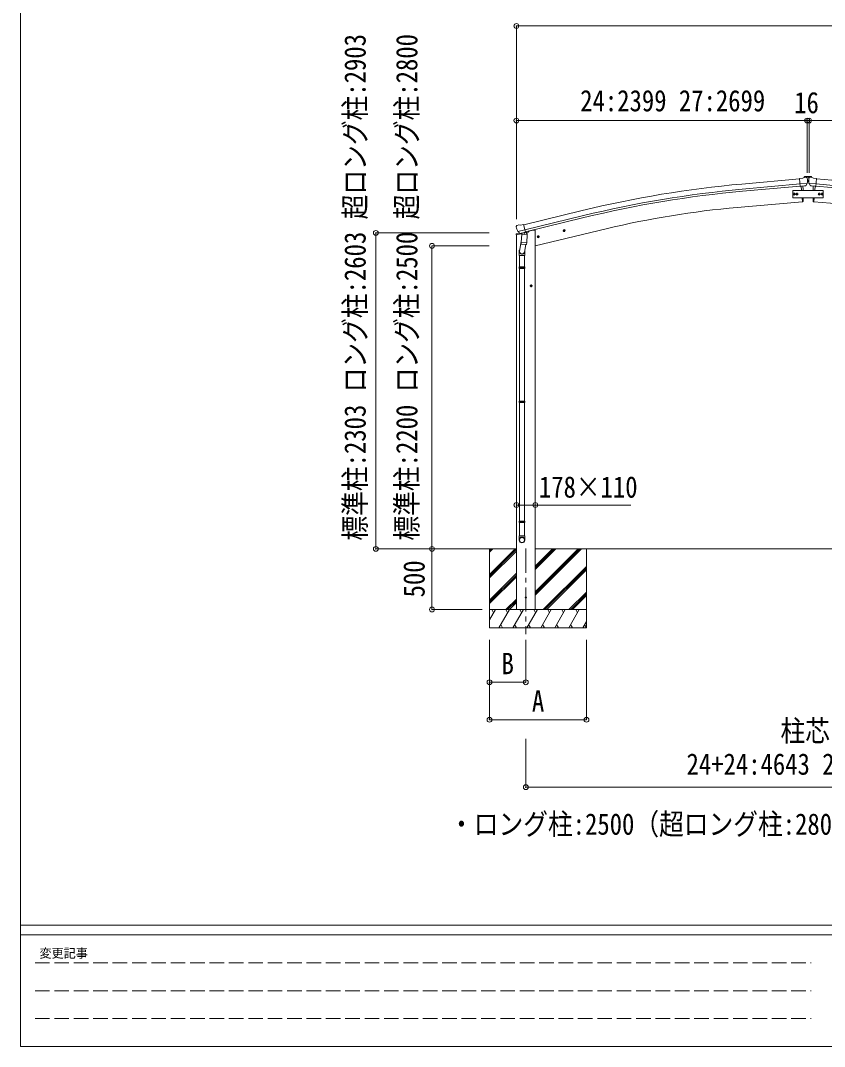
# Model space of a CAD drawing. Units: millimetres at full size, sheet at 1:40; details may follow other scales. Extents: x -11181 to 11305, y -7804 to 7716.
# Drawn here: x -11181 to -4546, y -7804 to 659 of the extents above; entities that cross this region are included whole.
import ezdxf
from ezdxf.enums import TextEntityAlignment as Align

# ---------------------------------------------------------------- set-up
doc = ezdxf.new("R2010")
doc.units = ezdxf.units.MM
doc.header["$LTSCALE"] = 40
doc.header["$PDMODE"] = 32
doc.header["$PDSIZE"] = 40
doc.linetypes.add('CHAIN1', pattern=[8, 5, -1, 1, -1])
doc.linetypes.add('DASHED3', pattern=[4, 3, -1])
for name, color, linetype, lineweight in [('0-0_0', 7, 'Continuous', 9), ('0-1_本体', 4, 'Continuous', 9), ('0-2_部品', 7, 'Continuous', 9), ('0-3_ELV2', 4, 'Continuous', 9), ('0-6_OTH_LINE', 7, 'Continuous', 9), ('0-7_合掌部品', 3, 'Continuous', 9), ('0-A_寸法', 6, 'Continuous', 9), ('F-0_240', 7, 'Continuous', 9)]:
    doc.layers.add(name, color=color, linetype=linetype, lineweight=lineweight)
doc.styles.add('ＭＳ ゴシック', font='')
doc.styles.get('ＭＳ ゴシック').set_extended_font_data('MS Gothic')

msp = doc.modelspace()

# ---------------------------------------------------------------- linework, layer by layer
at = {"layer": '0-0_0'}
for p, q in [((-7684.88, -3699.12), (-7088.55, -3699.12)), ((-7669.79, -3699.12), (-7265.11, -3699.12)), ((-7310.8, -3910.35), (-7099.57, -3699.12)), ((-7310.8, -3726.5), (-7283.42, -3699.12)), ((-7310.8, -3712.36), (-7297.56, -3699.12)), ((-7310.8, -3924.49), (-7088.55, -3702.24)), ((-7310.8, -3938.63), (-7088.55, -3716.38)), ((-6933.05, -3699.12), (-4610.95, -3699.12)), ((-6933.05, -4081.38), (-6550.78, -3699.12)), ((-6933.05, -4053.1), (-6579.07, -3699.12)), ((-6933.05, -4067.24), (-6564.93, -3699.12)), ((-6933.05, -3869.25), (-6762.92, -3699.12)), ((-6933.05, -3855.11), (-6777.06, -3699.12)), ((-6933.05, -3840.97), (-6791.2, -3699.12)), ((-6510.8, -3699.12), (-6510.8, -4349.12)), ((-2430.05, -3699.12), (-4752.14, -3699.12)), ((-6866.94, -4199.12), (-6510.8, -3842.98)), ((-6852.8, -4199.12), (-6510.8, -3857.12)), ((-6838.65, -4199.12), (-6510.8, -3871.26)), ((-7310.8, -4122.48), (-7088.55, -3900.23)), ((-7310.8, -4136.62), (-7088.55, -3914.37)), ((-7310.8, -4150.76), (-7088.55, -3928.51)), ((-6654.81, -4199.12), (-6510.8, -4055.11)), ((-7175.31, -4199.12), (-7088.55, -4112.36)), ((-7161.16, -4199.12), (-7088.55, -4126.5)), ((-7147.02, -4199.12), (-7088.55, -4140.65)), ((-6640.66, -4199.12), (-6510.8, -4069.25)), ((-6626.52, -4199.12), (-6510.8, -4083.4)), ((-6510.8, -4199.12), (-7310.8, -4199.12)), ((-7310.8, -4282.95), (-7262.4, -4199.12)), ((-7277.4, -4225.1), (-7292.4, -4199.12)), ((-7233.53, -4349.12), (-7146.93, -4199.12)), ((-7161.93, -4225.1), (-7176.93, -4199.12)), ((-7118.06, -4349.12), (-7031.46, -4199.12)), ((-7046.46, -4225.1), (-7061.46, -4199.12)), ((-7002.59, -4349.12), (-6915.99, -4199.12)), ((-6930.99, -4225.1), (-6945.99, -4199.12)), ((-6887.12, -4349.12), (-6800.52, -4199.12)), ((-6815.52, -4225.1), (-6830.52, -4199.12)), ((-6771.65, -4349.12), (-6685.05, -4199.12)), ((-6715.05, -4199.12), (-6700.05, -4225.1)), ((-6656.18, -4349.12), (-6569.58, -4199.12)), ((-6584.58, -4225.1), (-6599.58, -4199.12)), ((-6540.71, -4349.12), (-6510.8, -4297.31)), ((-7218.53, -4323.14), (-7203.53, -4349.12)), ((-7103.06, -4323.14), (-7088.06, -4349.12)), ((-6987.59, -4323.14), (-6972.59, -4349.12)), ((-6872.12, -4323.14), (-6857.12, -4349.12)), ((-6756.65, -4323.14), (-6741.65, -4349.12)), ((-6641.18, -4323.14), (-6626.18, -4349.12)), ((-6525.71, -4323.14), (-6510.8, -4348.97))]:
    msp.add_line(p, q, dxfattribs=at)
msp.add_lwpolyline([(-7310.8, -3699.12), (-7310.8, -4349.12), (-6510.8, -4349.12)], dxfattribs=at)
at = {"layer": '0-1_本体'}
for p, q in [((-5228.98, -689.12), (-4751.67, -645.8)), ((-4134.12, -689.12), (-4611.43, -645.8)), ((-5225.07, -732.16), (-4747.96, -688.86)), ((-5223.56, -748.88), (-4746.44, -705.57)), ((-4139.54, -748.88), (-4616.66, -705.57)), ((-4138.03, -732.16), (-4615.14, -688.86)), ((-5266, -882.4), (-4728.06, -835.33)), ((-4097.09, -882.4), (-4635.04, -835.33)), ((-7028.53, -1025.53), (-6545.68, -907.95)), ((-6535.45, -949.94), (-7018.46, -1067.44)), ((-7014.52, -1083.87), (-6531.48, -966.25)), ((-6953.05, -1069.12), (-6986.56, -1077.16)), ((-6932.55, -1069.12), (-6953.05, -1069.12)), ((-6933.05, -1199.12), (-6347.37, -1058.51)), ((-6932.55, -1069.12), (-6932.55, -4199.12)), ((-7088.55, -1108.82), (-7088.55, -4199.12))]:
    msp.add_line(p, q, dxfattribs=at)
at = {"layer": '0-1_本体', "color": 5, "linetype": 'CHAIN1'}
msp.add_line((-7010.8, -3696.62), (-7010.8, -4401.62), dxfattribs=at)
at = {"layer": '0-1_本体'}
for centre, radius, start, end in [((-4414.96, -9657.7), 9005.44, 95.18612, 103.68612), ((-4414.96, -9657.7), 8962.23, 95.18612, 103.68612), ((-4414.96, -9657.7), 8945.44, 95.18612, 103.68612), ((-4621.02, -8250.7), 7396.48, 95.00259, 103.49741)]:
    msp.add_arc(centre, radius, start, end, dxfattribs=at)
at = {"layer": '0-2_部品'}
for p, q in [((-7091.11, -1109.44), (-7048.41, -1099.19)), ((-7089.98, -1041.11), (-7089.71, -1042.26)), ((-7085.77, -1032.53), (-7089.62, -1038.83)), ((-7062.61, -1093.34), (-7088.81, -1099.63)), ((-7082.67, -1030.28), (-7069.49, -1027.12)), ((-7075.93, -1081.41), (-7018.42, -1067.61)), ((-7059.08, -1096.32), (-7075.46, -1081.83)), ((-7054.93, -1029.79), (-7068.19, -1027.09)), ((-7056.37, -1096.89), (-7048.85, -1095.09)), ((-7055.53, -1096.78), (-7054, -1096.42)), ((-7054.93, -1029.79), (-7029, -1023.57)), ((-7054, -1096.42), (-7017.3, -1087.61)), ((-7052.17, -1096.65), (-7052.22, -1097.39)), ((-7051.46, -1098.43), (-7025.65, -1104.86)), ((-7023.25, -1089.43), (-7024.27, -1104.04)), ((-7017.3, -1087.61), (-7015.77, -1087.24)), ((-7014.22, -1085.13), (-7013.27, -1085.2)), ((-7013.27, -1085.2), (-6999.96, -1100.52)), ((-7009.28, -1089.79), (-6990.39, -1085.26)), ((-6986.56, -1077.08), (-6986.56, -1080.4)), ((-6704.32, -1075.3), (-6684.87, -1070.63)), ((-6699.76, -1067.52), (-6701.89, -1074.72)), ((-6692.46, -1065.77), (-6699.76, -1067.52)), ((-6692.26, -1082.69), (-6696.93, -1063.24)), ((-6687.29, -1071.21), (-6692.46, -1065.77)), ((-6689.43, -1078.41), (-6687.29, -1071.21)), ((-7091.11, -1102.55), (-7091.11, -1109.44)), ((-7047.49, -1145.84), (-7063.4, -1242.01)), ((-7050.08, -1183.08), (-7049.2, -1170.61)), ((-7049.68, -1184.43), (-7049.68, -1184.43)), ((-7044.54, -1103.77), (-7049.22, -1170.61)), ((-7003.53, -1173.81), (-7049.22, -1170.61)), ((-6998.86, -1106.97), (-7044.54, -1103.77)), ((-7042.77, -1100.59), (-7043, -1103.88)), ((-7003.54, -1173.8), (-7004.43, -1186.5)), ((-7003.53, -1173.81), (-6998.86, -1106.97)), ((-6999.96, -1100.52), (-7000.4, -1106.86)), ((-6918.24, -1126.66), (-6898.79, -1121.99)), ((-6913.68, -1118.88), (-6915.81, -1126.08)), ((-6906.38, -1117.13), (-6913.68, -1118.88)), ((-6906.18, -1134.05), (-6910.85, -1114.6)), ((-6901.22, -1122.57), (-6906.38, -1117.13)), ((-6903.35, -1129.77), (-6901.22, -1122.57)), ((-7065.55, -1279.18), (-7065.55, -1244.82)), ((-7048.23, -1185.21), (-7006.54, -1188.13)), ((-7011.96, -1187.75), (-7022.7, -1251.34)), ((-7019.55, -1244.52), (-7019.55, -1279.18)), ((-7019.55, -1279.18), (-7065.55, -1279.18)), ((-7063.55, -1279.18), (-7063.55, -1373.18)), ((-7021.55, -1279.18), (-7021.55, -1373.18)), ((-7065.55, -1375.18), (-7064.55, -1373.18)), ((-7019.55, -1375.18), (-7065.55, -1375.18)), ((-7019.55, -1383.18), (-7065.55, -1383.18)), ((-7020.55, -1373.18), (-7064.55, -1373.18)), ((-7020.55, -1385.18), (-7064.55, -1385.18)), ((-7063.55, -1385.18), (-7063.55, -2479.36)), ((-7021.55, -1385.18), (-7021.55, -2479.36)), ((-7019.55, -1375.18), (-7020.55, -1373.18)), ((-7019.55, -1383.18), (-7020.55, -1385.18)), ((-7019.55, -1375.18), (-7019.55, -1383.18)), ((-6967.05, -1521.73), (-6973.55, -1525.49)), ((-6967.05, -1539.24), (-6967.05, -1519.24)), ((-6960.55, -1525.49), (-6967.05, -1521.73)), ((-6957.05, -1529.24), (-6977.05, -1529.24)), ((-6973.55, -1525.49), (-6973.55, -1532.99)), ((-6973.55, -1532.99), (-6967.05, -1536.74)), ((-7065.55, -2481.36), (-7064.55, -2479.36)), ((-7019.55, -2481.36), (-7065.55, -2481.36)), ((-7019.55, -2489.36), (-7065.55, -2489.36)), ((-7020.55, -2479.36), (-7064.55, -2479.36)), ((-7020.55, -2491.36), (-7064.55, -2491.36)), ((-7063.55, -2491.36), (-7063.55, -3469.55)), ((-7021.55, -2491.36), (-7021.55, -3469.55)), ((-7019.55, -2481.36), (-7020.55, -2479.36)), ((-7019.55, -2489.36), (-7020.55, -2491.36)), ((-7019.55, -2481.36), (-7019.55, -2489.36)), ((-7065.55, -3471.55), (-7064.55, -3469.55)), ((-7020.55, -3469.55), (-7064.55, -3469.55)), ((-7019.55, -3471.55), (-7020.55, -3469.55)), ((-7019.55, -3471.55), (-7065.55, -3471.55)), ((-7019.55, -3479.55), (-7065.55, -3479.55)), ((-7020.55, -3481.55), (-7064.55, -3481.55)), ((-7063.55, -3481.55), (-7063.55, -3591.55)), ((-7021.55, -3481.55), (-7021.55, -3591.55)), ((-7019.55, -3479.55), (-7020.55, -3481.55)), ((-7019.55, -3471.55), (-7019.55, -3479.55)), ((-7065.55, -3625.69), (-7065.55, -3591.55)), ((-7019.55, -3591.55), (-7065.55, -3591.55)), ((-7019.55, -3625.69), (-7019.55, -3591.55))]:
    msp.add_line(p, q, dxfattribs=at)
for points in [[(-7076.2, -1080.84), (-7075.62, -1081.68), (-7075.46, -1081.83)], [(-7023.57, -1089.02), (-7023.8, -1089.17), (-7048.57, -1095.11), (-7048.85, -1095.09)], [(-7023.57, -1089.02), (-7013.84, -1086.68), (-7029, -1023.57)], [(-6701.89, -1074.72), (-6696.72, -1080.16), (-6689.43, -1078.41)], [(-6915.81, -1126.08), (-6910.65, -1131.52), (-6903.35, -1129.77)], [(-7065.55, -1375.18), (-7065.55, -1383.18), (-7064.55, -1385.18)], [(-6967.05, -1536.74), (-6960.55, -1532.99), (-6960.55, -1525.49)], [(-7065.55, -2481.36), (-7065.55, -2489.36), (-7064.55, -2491.36)], [(-7065.55, -3471.55), (-7065.55, -3479.55), (-7064.55, -3481.55)]]:
    msp.add_lwpolyline(points, dxfattribs=at)
for centre, radius in [((-6694.59, -1072.97), 8.5), ((-6694.59, -1072.97), 7.7), ((-6694.59, -1072.97), 6.5), ((-6908.51, -1124.32), 8.5), ((-6908.51, -1124.32), 7.7), ((-6908.51, -1124.32), 6.5), ((-6967.05, -1529.24), 8.5), ((-6967.05, -1529.24), 7.7), ((-6967.05, -1529.24), 6.5)]:
    msp.add_circle(centre, radius, dxfattribs=at)
for centre, radius, start, end in [((-7088.11, -1102.55), 3, 103.5, 180), ((-6892.9, -995.01), 202.4, 193.5, 205.09125), ((-7081.5, -1035.14), 5, 103.5, 148.5), ((-7068.79, -1030.03), 3, 78.5, 103.5), ((-7055.65, -1096.3), 0.5, 248.23754, 283.5), ((-7052.66, -1096.61), 0.5, 356, 103.5), ((-7051.22, -1097.46), 1, 176, 256), ((-7022.65, -1089.51), 0.604, 100.59842, 172.20595), ((-7015.89, -1086.75), 0.5, 283.5, 318.76246), ((-6991.56, -1080.4), 5, 283.5, 0), ((-7048.14, -1183.25), 1.95, 175.04017, 217.47766), ((-7048.09, -1183.22), 2, 217.40962, 266), ((-7025.29, -1103.89), 1.03, 250.03897, 351.96569), ((-7035.55, -1244.82), 30, 177.45142, 180), ((-7006.4, -1186.14), 2, 266, 349.46843)]:
    msp.add_arc(centre, radius, start, end, dxfattribs=at)
for centre, major_axis, ratio, start_param, end_param in [((-7087.06, -1040.39), (-1.57, -2.57), 0.99628, 4.712389, 5.4996506), ((-7057.09, -1094.07), (-0.73, -2.92), 0.997631, 5.8041905, 6.6006116), ((-7057.03, -1093.84), (2.63, 3.16), 0.650902, 4.0958226, 4.1686332), ((-7057.07, -1093.97), (-0.73, -2.92), 0.997631, 0.3902369, 0.4789948), ((-7042.55, -1244.52), (23, 0), 0.996195, 2.5560258, 6.5663028), ((-7042.55, -1244.52), (21, 0), 0.996195, 2.9349147, 5.9512394), ((-7042.55, -3623.95), (-23, 0), 0.996195, 3.1415927, 6.2831853), ((-7042.55, -3625.69), (-23, 0), 0.996195, 3.1415927, 6.2831853), ((-7042.55, -3625.69), (0, -23.43), 0.981806, 4.712389, 7.8539816)]:
    msp.add_ellipse(centre, major_axis=major_axis, ratio=ratio, start_param=start_param, end_param=end_param, dxfattribs=at)
msp.add_ellipse((-7042.55, -3625.69), major_axis=(21, 0), ratio=0.996195, dxfattribs=at)
at = {"layer": '0-3_ELV2'}
msp.add_circle((-7010.8, -4099.12), 4.5, dxfattribs=at)
at = {"layer": '0-6_OTH_LINE', "color": 6}
for p, q in [((-8248.74, -3699.12), (-8248.74, -1092.72)), ((-8248.74, -1092.72), (-7312.54, -1092.72)), ((-7785.29, -1199.12), (-7312.54, -1199.12)), ((-7785.29, -3699.12), (-7785.29, -1199.12)), ((-8248.74, -3699.12), (-7538.2, -3699.12)), ((-7785.29, -3699.12), (-7538.2, -3699.12)), ((-7785.29, -4199.12), (-7785.29, -3699.12)), ((-7785.29, -4199.12), (-7370.38, -4199.12)), ((-7310.97, -4799.12), (-7310.97, -4449.14)), ((-7310.72, -5108.26), (-7310.72, -4449.12)), ((-7010.97, -4799.12), (-7010.97, -4449.14)), ((-6510.72, -5108.26), (-6510.72, -4449.12)), ((-7310.97, -4799.12), (-7010.97, -4799.12)), ((-7310.72, -5108.26), (-6510.72, -5108.26)), ((-7010.97, -5664.66), (-7010.97, -5264.66)), ((-2352.8, -5664.66), (-7010.97, -5664.66))]:
    msp.add_line(p, q, dxfattribs=at)
for p in [(-8248.74, -1092.72), (-7785.29, -1199.12), (-8248.74, -3699.12), (-7785.29, -3699.12), (-7785.29, -4199.12), (-7310.97, -4799.12), (-7010.97, -4799.12), (-7310.72, -5108.26), (-6510.72, -5108.26), (-7010.97, -5664.66)]:
    msp.add_point(p, dxfattribs=at)
at = {"layer": '0-7_合掌部品'}
for p, q in [((-4725.29, -641.35), (-4751.85, -643.68)), ((-4746.2, -708.34), (-4751.85, -643.68)), ((-4725.29, -641.35), (-4713.57, -634.59)), ((-4698.66, -633), (-4712.33, -634.2)), ((-4685.72, -626.03), (-4709.86, -628.14)), ((-4689.53, -638.76), (-4695.01, -634.15)), ((-4688.47, -640.8), (-4688.35, -642.14)), ((-4687.74, -667.53), (-4675.7, -667.53)), ((-4685.72, -626.03), (-4677.72, -626.03)), ((-4680.46, -630.75), (-4679.62, -630.75)), ((-4680.46, -663.45), (-4679.62, -663.45)), ((-4677.72, -626.03), (-4653.58, -628.14)), ((-4674.97, -640.8), (-4675.09, -642.14)), ((-4673.91, -638.76), (-4668.42, -634.15)), ((-4664.77, -633), (-4651.11, -634.2)), ((-4650.22, -633.96), (-4653.58, -628.14)), ((-4650.22, -634.16), (-4650.22, -633.96)), ((-4638.15, -641.35), (-4649.87, -634.59)), ((-4638.15, -641.35), (-4611.58, -643.68)), ((-4617.24, -708.34), (-4611.58, -643.68)), ((-4688.99, -683.64), (-4747.91, -688.8)), ((-4736.23, -707.47), (-4746.2, -708.34)), ((-4739.22, -707.73), (-4736.22, -742.08)), ((-4702.63, -704.53), (-4710.33, -705.2)), ((-4700.24, -703.13), (-4689.31, -684.19)), ((-4674.45, -683.64), (-4615.53, -688.8)), ((-4663.2, -703.13), (-4674.13, -684.19)), ((-4660.81, -704.53), (-4653.1, -705.2)), ((-4627.2, -707.47), (-4627.47, -707.54)), ((-4624.21, -707.73), (-4627.22, -742.08)), ((-4627.2, -707.47), (-4617.24, -708.34)), ((-4730.97, -802.08), (-4728.06, -835.33)), ((-4728.06, -835.33), (-4726, -835.08)), ((-4635.38, -835.33), (-4637.43, -835.08)), ((-4632.47, -802.08), (-4635.38, -835.33))]:
    msp.add_line(p, q, dxfattribs=at)
for points in [[(-4713.22, -634.16), (-4713.22, -633.96), (-4709.86, -628.14)], [(-4682.98, -629.91), (-4683.82, -629.91), (-4683.82, -630.75), (-4682.98, -630.75)], [(-4682.98, -662.61), (-4683.82, -662.61), (-4683.82, -663.45), (-4682.98, -663.45)], [(-4681.3, -629.07), (-4681.3, -628.23), (-4682.14, -628.23), (-4682.14, -629.07)], [(-4682.14, -631.59), (-4682.14, -632.43), (-4681.3, -632.43), (-4681.3, -631.59)], [(-4681.3, -661.77), (-4681.3, -660.93), (-4682.14, -660.93), (-4682.14, -661.77)], [(-4682.14, -664.29), (-4682.14, -665.13), (-4681.3, -665.13), (-4681.3, -664.29)], [(-4679.62, -630.75), (-4679.62, -629.91), (-4680.46, -629.91)], [(-4679.62, -663.45), (-4679.62, -662.61), (-4680.46, -662.61)], [(-4736.23, -707.47), (-4735.96, -707.54), (-4710.59, -705.32), (-4710.33, -705.2)], [(-4688.92, -683.01), (-4689.2, -684), (-4689.31, -684.19)], [(-4674.52, -683.01), (-4674.23, -684), (-4674.13, -684.19)], [(-4627.47, -707.54), (-4652.85, -705.32), (-4653.1, -705.2)]]:
    msp.add_lwpolyline(points, dxfattribs=at)
for points in [[(-4556.72, -802.08), (-4556.72, -742.08), (-4806.72, -742.08), (-4806.72, -802.08)], [(-4804.72, -772.08), (-4800.97, -765.58), (-4793.47, -765.58), (-4789.71, -772.08), (-4793.47, -778.58), (-4800.97, -778.58)], [(-4781.22, -772.08), (-4777.47, -765.58), (-4769.97, -765.58), (-4766.21, -772.08), (-4769.97, -778.58), (-4777.47, -778.58)], [(-4582.21, -772.08), (-4585.97, -765.58), (-4593.47, -765.58), (-4597.22, -772.08), (-4593.47, -778.58), (-4585.97, -778.58)], [(-4558.71, -772.08), (-4562.47, -765.58), (-4569.97, -765.58), (-4573.72, -772.08), (-4569.97, -778.58), (-4562.47, -778.58)]]:
    msp.add_lwpolyline(points, close=True, dxfattribs=at)
for centre, radius in [((-4681.72, -630.33), 3.5), ((-4681.72, -663.03), 3.5), ((-4797.22, -772.08), 8.5), ((-4797.22, -772.08), 7.7), ((-4797.22, -772.08), 6.5), ((-4773.72, -772.08), 8.5), ((-4773.72, -772.08), 7.7), ((-4773.72, -772.08), 6.5), ((-4589.72, -772.08), 8.5), ((-4589.72, -772.08), 7.7), ((-4589.72, -772.08), 6.5), ((-4566.22, -772.08), 8.5), ((-4566.22, -772.08), 7.7), ((-4566.22, -772.08), 6.5)]:
    msp.add_circle(centre, radius, dxfattribs=at)
for centre, radius, start, end in [((-4712.07, -637.19), 3, 95, 120), ((-4698.23, -637.98), 5, 50.00648, 94.99352), ((-4889.98, -659.78), 202.4, 353.4085, 5), ((-4682.98, -629.07), 0.84, 270, 0), ((-4682.98, -631.59), 0.84, 0, 90), ((-4682.98, -661.77), 0.84, 270, 0), ((-4682.98, -664.29), 0.84, 0, 90), ((-4680.46, -629.07), 0.84, 180, 270), ((-4680.46, -631.59), 0.84, 90, 180), ((-4680.46, -661.77), 0.84, 180, 270), ((-4680.46, -664.29), 0.84, 90, 180), ((-4473.46, -659.78), 202.4, 175, 186.5915), ((-4665.21, -637.98), 5, 85.00648, 129.99352), ((-4651.37, -637.19), 3, 60, 85), ((-5621.82, -779.52), 900, 2.3844, 4.64986), ((-3741.61, -779.52), 900, 175.35014, 177.6156), ((-4726.37, -832.1), 3, 277, 356.63919), ((-5621.82, -779.52), 900, 356.63919, 358.56384), ((-3741.61, -779.52), 900, 181.43616, 183.36081), ((-4637.07, -832.1), 3, 183.36081, 263)]:
    msp.add_arc(centre, radius, start, end, dxfattribs=at)
for centre, major_axis, ratio, start_param, end_param in [((-4684.14, -636.75), (-15.35, 3.44), 0.101033, 5.9751426, 5.9753737), ((-4691.46, -641.05), (2.71, -1.31), 0.997474, 0.5366567, 1.3225652), ((-4671.98, -641.05), (-2.71, -1.31), 0.997474, 4.9606201, 5.7465286), ((-4679.3, -636.75), (15.35, 3.44), 0.101033, 0.3078116, 0.3080427), ((-4702.9, -701.53), (1.62, -2.54), 0.997631, 5.8041905, 5.8929484), ((-4702.97, -701.43), (-3.5, 2.17), 0.650902, 2.1145521, 2.1873627), ((-4702.84, -701.62), (1.62, -2.54), 0.997631, 5.965759, 6.7621801), ((-4660.6, -701.62), (-1.62, -2.54), 0.997631, 5.8041905, 6.6006116), ((-4660.47, -701.43), (3.5, 2.17), 0.650902, 4.0958226, 4.1686332), ((-4660.54, -701.53), (-1.62, -2.54), 0.997631, 0.3902369, 0.4789948)]:
    msp.add_ellipse(centre, major_axis=major_axis, ratio=ratio, start_param=start_param, end_param=end_param, dxfattribs=at)
at = {"layer": '0-A_寸法'}
for p, q in [((-7088.55, 614.55), (-2274.55, 614.55)), ((-7088.55, 614.55), (-7088.55, -166.13)), ((-7088.55, -166.13), (-7088.55, -979.61)), ((-7088.55, -166.13), (-4689.55, -166.13)), ((-4689.55, -166.13), (-4689.55, -596.38)), ((-4689.55, -166.13), (-4689.55, -596.38)), ((-4689.55, -166.13), (-4673.55, -166.13)), ((-4673.55, -166.13), (-4673.55, -596.38)), ((-4673.55, -166.13), (-4673.55, -596.38)), ((-4673.55, -166.13), (-4673.55, -596.38)), ((-4673.55, -166.13), (-2274.55, -166.13)), ((-6932.55, -3336.96), (-7088.55, -3336.96)), ((-6932.55, -3336.96), (-6144.15, -3336.96))]:
    msp.add_line(p, q, dxfattribs=at)
for p in [(-7088.55, 614.55), (-7088.55, -166.13), (-4689.55, -166.13), (-4673.55, -166.13), (-7088.55, -3336.96), (-6932.55, -3336.96)]:
    msp.add_point(p, dxfattribs=at)
at = {"layer": 'F-0_240', "color": 5}
for p, q in [((-11180.61, 7716.46), (-11180.61, -7803.54)), ((-11180.61, -6803.54), (10739.39, -6803.54)), ((-11180.61, -6883.54), (7183.72, -6883.54)), ((-11180.61, -7803.54), (10739.39, -7803.54))]:
    msp.add_line(p, q, dxfattribs=at)
at = {"layer": 'F-0_240', "color": 4, "linetype": 'DASHED3'}
for p, q in [((-11060.61, -7113.54), (-4656.28, -7113.54)), ((-11060.61, -7343.54), (-4656.28, -7343.54)), ((-11060.61, -7573.54), (-4656.28, -7573.54))]:
    msp.add_line(p, q, dxfattribs=at)

# ---------------------------------------------------------------- texts
at = {"layer": '0-6_OTH_LINE', "style": 'ＭＳ ゴシック', "width": 0.85}
for s, p in [('標準柱:2303 ロング柱:2603 超ロング柱:2903', (-8279.85, -3630.65)), ('標準柱:2200 ロング柱:2500 超ロング柱:2800', (-7853.31, -3630.65)), ('500', (-7793.29, -4099.12))]:
    msp.add_text(s, height=176, rotation=90, dxfattribs=at).set_placement(p, align=Align.BOTTOM_LEFT)
for s, p in [('B', (-7210.97, -4785.28)), ('A', (-6960.72, -5094.42)), ('柱芯々', (-4909.79, -5340.85)), ('24+24:4643 27+27:5234', (-5684.79, -5614.55)), ('・ロング柱:2500（超ロング柱:2800)の場合、H2,H3に300(600）足した寸法にしてください。', (-7644.48, -6109.66))]:
    msp.add_text(s, height=176, dxfattribs=at).set_placement(p, align=Align.BOTTOM_LEFT)
at = {"layer": '0-A_寸法', "color": 7, "style": 'ＭＳ ゴシック', "width": 0.85}
for s, p in [('24:2399 27:2699', (-6562.06, -142.46)), ('16', (-4796.55, -158.13)), ('178×110', (-6903.11, -3328.96))]:
    msp.add_text(s, height=176, dxfattribs=at).set_placement(p, align=Align.BOTTOM_LEFT)
at = {"layer": 'F-0_240', "style": 'ＭＳ ゴシック'}
msp.add_text('変更記事', height=73.31, dxfattribs=at).set_placement((-11024.31, -7093.54), align=Align.BOTTOM_LEFT)

doc.saveas('drawing.dxf')
